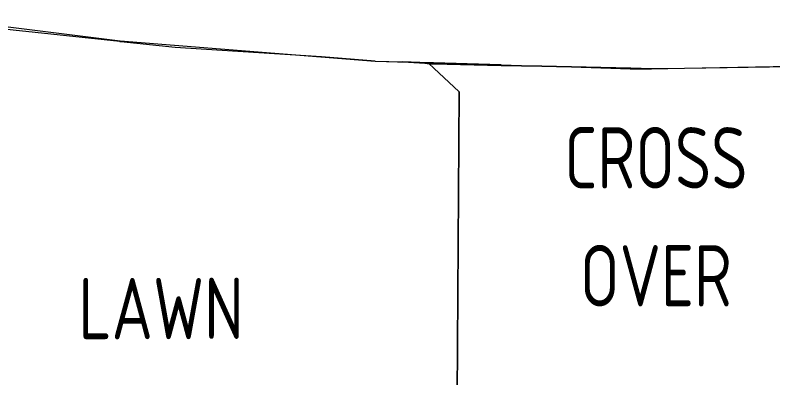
# Model space of a CAD drawing. Header units: millimetres. Extents: x -39027 to 364494, y -35256 to 94895.
# Drawn here: x -11152 to -4970, y 14365 to 17322 of the extents above; entities that cross this region are included whole.
import ezdxf

# ---------------------------------------------------------------- set-up
doc = ezdxf.new("R2010")
doc.units = ezdxf.units.MM
doc.header["$LTSCALE"] = 25
doc.layers.add('C-TOPO', color=251, linetype='Continuous', lineweight=9)
doc.layers.add('G-ANNO-TEXT', color=231, linetype='Continuous', lineweight=5)
doc.styles.add('ISOCPEUR', font='isocpeur.ttf', dxfattribs={"width": 0.75, "height": 500})

msp = doc.modelspace()

# ---------------------------------------------------------------- linework, layer by layer
at = {"layer": 'C-TOPO'}
for p, q in [((-12364.7, 17373.4), (-10295.1, 17111.8)), ((-10298.9, 17106.1), (-11995.6, 17289.3)), ((-10295.9, 17105.8), (-10298.9, 17106.1)), ((-10290.3, 17105.1), (-10295.9, 17105.8)), ((-10295.1, 17111.8), (-8215.5, 16948.2)), ((-9846.3, 17057.2), (-10290.3, 17105.1)), ((-8653.3, 16982.6), (-9846.3, 17057.2)), ((-8215.5, 16948.2), (-8653.3, 16982.6)), ((-8215.5, 16948.2), (-7988.1, 16941.1)), ((-8215.5, 16948.2), (-7849.9, 16936.8)), ((-7849.9, 16936.8), (-7988.1, 16941.1)), ((-7988.1, 16941.1), (-7809.7, 16929.9)), ((-7809.7, 16929.9), (-7988.1, 16941.1)), ((-7738.2, 16933.3), (-7849.9, 16936.8)), ((-7849.9, 16936.8), (-7738.2, 16933.3)), ((-7809.7, 16929.9), (-7778.2, 16928)), ((-7778.2, 16928), (-7809.7, 16929.9)), ((-7737.7, 16925.3), (-7789.4, 16926.5)), ((-7778.2, 16928), (-7775.6, 16927.8)), ((-7775.6, 16927.8), (-7778.2, 16928)), ((-7775.6, 16927.8), (-7773.8, 16926.1)), ((-7736, 16890.8), (-7775.6, 16927.8)), ((-7773.8, 16926.1), (-7737.7, 16925.3)), ((-7186.6, 16916), (-7738.2, 16933.3)), ((-7738.2, 16933.3), (-7186.6, 16916)), ((-7737.7, 16925.3), (-7186.9, 16913)), ((-7186.9, 16913), (-7737.7, 16925.3)), ((-7527.9, 16696.7), (-7736, 16890.8)), ((-7186.9, 16913), (-6855.5, 16905.6)), ((-6855.5, 16905.6), (-7186.9, 16913)), ((-7186.6, 16916), (-6855.5, 16905.6)), ((-7186.6, 16916), (-6855.5, 16905.6)), ((-6130.4, 16883), (-6855.5, 16905.6)), ((-6855.5, 16905.6), (-6131.1, 16889.5)), ((-6130.4, 16883), (-6855.5, 16905.6)), ((-6131.1, 16889.5), (-6855.5, 16905.6)), ((-6131.1, 16889.5), (-6129.9, 16889.4)), ((-6129.9, 16889.4), (-6131.1, 16889.5)), ((-5960.6, 16885.7), (-6130.4, 16883)), ((-6130.4, 16883), (-5960.6, 16885.7)), ((-6129.9, 16889.4), (-5960.6, 16885.7)), ((-5960.6, 16885.7), (-6129.9, 16889.4)), ((-5960.6, 16885.7), (-5690.6, 16890)), ((-5917.1, 16884.7), (-5960.6, 16885.7)), ((-5690.6, 16888.5), (-5917.1, 16884.7)), ((-5690.6, 16890), (-4487.7, 16909.2)), ((-5689.5, 16888.5), (-5690.6, 16888.5)), ((-4487.5, 16908.8), (-5689.5, 16888.5)), ((-7551.4, 13315), (-7527.9, 16696.7)), ((-7527.9, 16696.7), (-7551.4, 13355.4)), ((-7527.9, 16696.7), (-7551.4, 13315)), ((-7551.4, 13355.4), (-7527.9, 16696.7))]:
    msp.add_line(p, q, dxfattribs=at)

# ---------------------------------------------------------------- texts
at = {"layer": 'G-ANNO-TEXT', "color": 7, "lineweight": 15, "char_height": 500, "line_spacing_factor": 1.153846, "style": 'ISOCPEUR'}
for s, insert, width, attachment_point in [('CROSS\\POVER', (-5923.6, 16409.3), 1752, 2), ('LAWN', (-10635.4, 15180), 1566, 1)]:
    msp.add_mtext(s, dxfattribs=dict(at, insert=insert, width=width, attachment_point=attachment_point))

doc.saveas('drawing.dxf')
